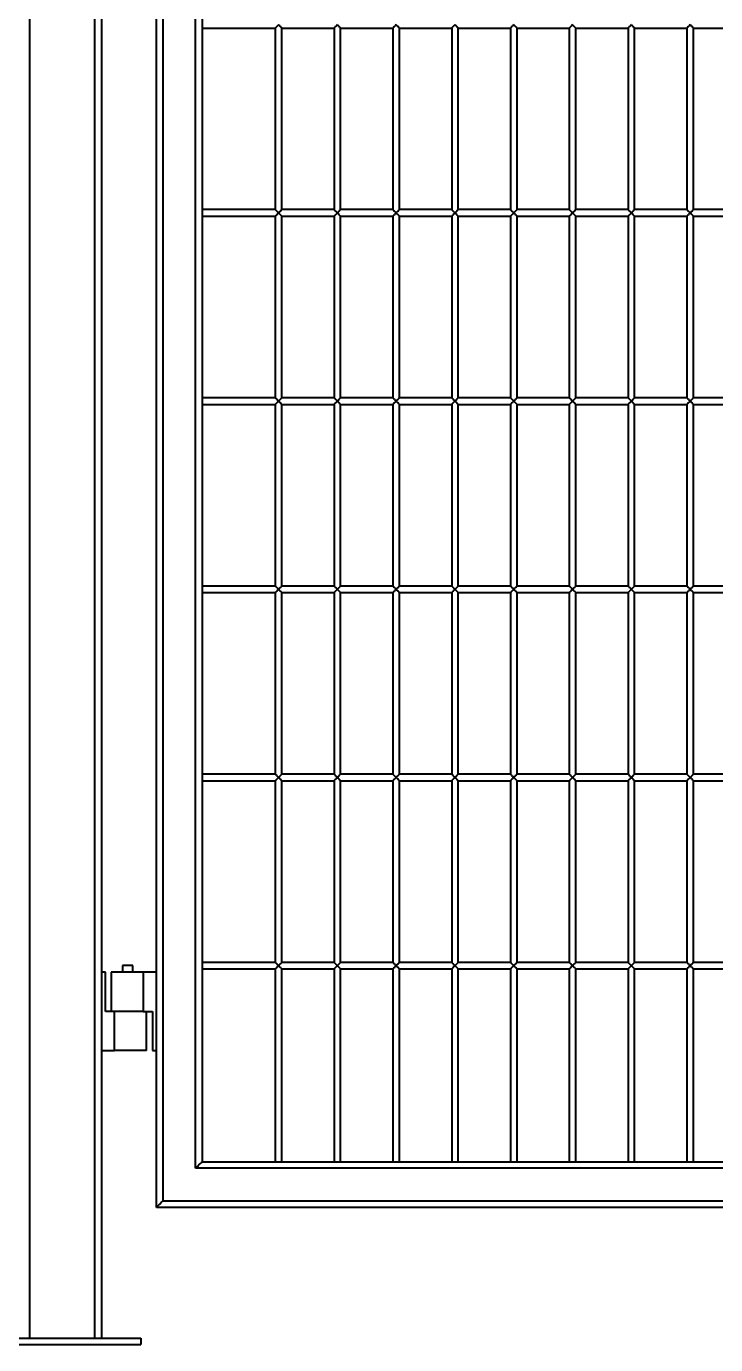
# Model space of a CAD drawing. Header units: millimetres. Extents: x 0 to 420, y 0 to 297.
# Drawn here: x 236.27 to 246.82, y 215.75 to 235.92 of the extents above; entities that cross this region are included whole.
import ezdxf

# ---------------------------------------------------------------- set-up
doc = ezdxf.new("R2010")
doc.units = ezdxf.units.MM

msp = doc.modelspace()

# ---------------------------------------------------------------- linework, layer by layer
at = {"color": 7, "linetype": 'Continuous', "lineweight": 40}
for p, q in [((236.3225, 255.8453), (236.3225, 215.8453)), ((237.3225, 215.8453), (237.3225, 255.8453)), ((237.4225, 255.8453), (237.4225, 215.8453)), ((238.2625, 217.8453), (238.2625, 253.8453)), ((238.3625, 253.7453), (238.3625, 217.9453)), ((238.8625, 218.4453), (238.8625, 253.2453)), ((238.9625, 253.1453), (238.9625, 218.5453)), ((238.9625, 235.8953), (240.0825, 235.8953)), ((240.1325, 235.9453), (240.0825, 235.8953)), ((240.0825, 235.8953), (240.0825, 233.1153)), ((240.1825, 233.1153), (240.1825, 235.8953)), ((240.1825, 235.8953), (240.9825, 235.8953)), ((240.9825, 235.8953), (240.9825, 233.1153)), ((241.0825, 233.1153), (241.0825, 235.8953)), ((241.0825, 235.8953), (241.8825, 235.8953)), ((241.8825, 235.8953), (241.8825, 233.1153)), ((241.9825, 233.1153), (241.9825, 235.8953)), ((241.9825, 235.8953), (242.7825, 235.8953)), ((242.7825, 235.8953), (242.7825, 233.1153)), ((242.8825, 233.1153), (242.8825, 235.8953)), ((242.8825, 235.8953), (243.6825, 235.8953)), ((243.6825, 235.8953), (243.6825, 233.1153)), ((243.7825, 233.1153), (243.7825, 235.8953)), ((243.7825, 235.8953), (244.5825, 235.8953)), ((244.5825, 235.8953), (244.5825, 233.1153)), ((244.6825, 235.8953), (244.6325, 235.9453)), ((244.6825, 233.1153), (244.6825, 235.8953)), ((244.6825, 235.8953), (245.4825, 235.8953)), ((245.4825, 235.8953), (245.4825, 233.1153)), ((245.5825, 233.1153), (245.5825, 235.8953)), ((245.5825, 235.8953), (246.3825, 235.8953)), ((246.3825, 235.8953), (246.3825, 233.1153)), ((246.4825, 233.1153), (246.4825, 235.8953)), ((246.4825, 235.8953), (247.2825, 235.8953)), ((240.0825, 233.1153), (238.9625, 233.1153)), ((240.9825, 233.1153), (240.1825, 233.1153)), ((241.8825, 233.1153), (241.0825, 233.1153)), ((242.7825, 233.1153), (241.9825, 233.1153)), ((243.6825, 233.1153), (242.8825, 233.1153)), ((244.5825, 233.1153), (243.7825, 233.1153)), ((245.4825, 233.1153), (244.6825, 233.1153)), ((246.3825, 233.1153), (245.5825, 233.1153)), ((247.2825, 233.1153), (246.4825, 233.1153)), ((238.9625, 233.0153), (240.0825, 233.0153)), ((240.0825, 233.0153), (240.0825, 230.2353)), ((240.1825, 230.2353), (240.1825, 233.0153)), ((240.1825, 233.0153), (240.9825, 233.0153)), ((240.9825, 233.0153), (240.9825, 230.2353)), ((241.0825, 230.2353), (241.0825, 233.0153)), ((241.0825, 233.0153), (241.8825, 233.0153)), ((241.8825, 233.0153), (241.8825, 230.2353)), ((241.9825, 230.2353), (241.9825, 233.0153)), ((241.9825, 233.0153), (242.7825, 233.0153)), ((242.7825, 233.0153), (242.7825, 230.2353)), ((242.8825, 230.2353), (242.8825, 233.0153)), ((242.8825, 233.0153), (243.6825, 233.0153)), ((243.6825, 233.0153), (243.6825, 230.2353)), ((243.7825, 230.2353), (243.7825, 233.0153)), ((243.7825, 233.0153), (244.5825, 233.0153)), ((244.5825, 233.0153), (244.5825, 230.2353)), ((244.6825, 230.2353), (244.6825, 233.0153)), ((244.6825, 233.0153), (245.4825, 233.0153)), ((245.4825, 233.0153), (245.4825, 230.2353)), ((245.5825, 230.2353), (245.5825, 233.0153)), ((245.5825, 233.0153), (246.3825, 233.0153)), ((246.3825, 233.0153), (246.3825, 230.2353)), ((246.4825, 230.2353), (246.4825, 233.0153)), ((246.4825, 233.0153), (247.2825, 233.0153)), ((240.0825, 230.2353), (238.9625, 230.2353)), ((240.9825, 230.2353), (240.1825, 230.2353)), ((241.8825, 230.2353), (241.0825, 230.2353)), ((242.7825, 230.2353), (241.9825, 230.2353)), ((243.6825, 230.2353), (242.8825, 230.2353)), ((244.5825, 230.2353), (243.7825, 230.2353)), ((245.4825, 230.2353), (244.6825, 230.2353)), ((246.3825, 230.2353), (245.5825, 230.2353)), ((247.2825, 230.2353), (246.4825, 230.2353)), ((238.9625, 230.1353), (240.0825, 230.1353)), ((240.0825, 230.1353), (240.0825, 227.3553)), ((240.1825, 227.3553), (240.1825, 230.1353)), ((240.1825, 230.1353), (240.9825, 230.1353)), ((240.9825, 230.1353), (240.9825, 227.3553)), ((241.0825, 227.3553), (241.0825, 230.1353)), ((241.0825, 230.1353), (241.8825, 230.1353)), ((241.8825, 230.1353), (241.8825, 227.3553)), ((241.9825, 227.3553), (241.9825, 230.1353)), ((241.9825, 230.1353), (242.7825, 230.1353)), ((242.7825, 230.1353), (242.7825, 227.3553)), ((242.8825, 227.3553), (242.8825, 230.1353)), ((242.8825, 230.1353), (243.6825, 230.1353)), ((243.6825, 230.1353), (243.6825, 227.3553)), ((243.7825, 227.3553), (243.7825, 230.1353)), ((243.7825, 230.1353), (244.5825, 230.1353)), ((244.5825, 230.1353), (244.5825, 227.3553)), ((244.6825, 227.3553), (244.6825, 230.1353)), ((244.6825, 230.1353), (245.4825, 230.1353)), ((245.4825, 230.1353), (245.4825, 227.3553)), ((245.5825, 227.3553), (245.5825, 230.1353)), ((245.5825, 230.1353), (246.3825, 230.1353)), ((246.3825, 230.1353), (246.3825, 227.3553)), ((246.4825, 227.3553), (246.4825, 230.1353)), ((246.4825, 230.1353), (247.2825, 230.1353)), ((240.0825, 227.3553), (238.9625, 227.3553)), ((238.9625, 227.2553), (240.0825, 227.2553)), ((240.0825, 227.2553), (240.0825, 224.4753)), ((240.9825, 227.3553), (240.1825, 227.3553)), ((240.1825, 224.4753), (240.1825, 227.2553)), ((240.1825, 227.2553), (240.9825, 227.2553)), ((240.9825, 227.2553), (240.9825, 224.4753)), ((241.8825, 227.3553), (241.0825, 227.3553)), ((241.0825, 224.4753), (241.0825, 227.2553)), ((241.0825, 227.2553), (241.8825, 227.2553)), ((241.8825, 227.2553), (241.8825, 224.4753)), ((242.7825, 227.3553), (241.9825, 227.3553)), ((241.9825, 224.4753), (241.9825, 227.2553)), ((241.9825, 227.2553), (242.7825, 227.2553)), ((242.7825, 227.2553), (242.7825, 224.4753)), ((243.6825, 227.3553), (242.8825, 227.3553)), ((242.8825, 224.4753), (242.8825, 227.2553)), ((242.8825, 227.2553), (243.6825, 227.2553)), ((243.6825, 227.2553), (243.6825, 224.4753)), ((244.5825, 227.3553), (243.7825, 227.3553)), ((243.7825, 224.4753), (243.7825, 227.2553)), ((243.7825, 227.2553), (244.5825, 227.2553)), ((244.5825, 227.2553), (244.5825, 224.4753)), ((245.4825, 227.3553), (244.6825, 227.3553)), ((244.6825, 224.4753), (244.6825, 227.2553)), ((244.6825, 227.2553), (245.4825, 227.2553)), ((245.4825, 227.2553), (245.4825, 224.4753)), ((246.3825, 227.3553), (245.5825, 227.3553)), ((245.5825, 224.4753), (245.5825, 227.2553)), ((245.5825, 227.2553), (246.3825, 227.2553)), ((246.3825, 227.2553), (246.3825, 224.4753)), ((247.2825, 227.3553), (246.4825, 227.3553)), ((246.4825, 224.4753), (246.4825, 227.2553)), ((246.4825, 227.2553), (247.2825, 227.2553)), ((240.0825, 224.4753), (238.9625, 224.4753)), ((238.9625, 224.3753), (240.0825, 224.3753)), ((240.0825, 224.3753), (240.0825, 221.5953)), ((240.9825, 224.4753), (240.1825, 224.4753)), ((240.1825, 221.5953), (240.1825, 224.3753)), ((240.1825, 224.3753), (240.9825, 224.3753)), ((240.9825, 224.3753), (240.9825, 221.5953)), ((241.8825, 224.4753), (241.0825, 224.4753)), ((241.0825, 221.5953), (241.0825, 224.3753)), ((241.0825, 224.3753), (241.8825, 224.3753)), ((241.8825, 224.3753), (241.8825, 221.5953)), ((242.7825, 224.4753), (241.9825, 224.4753)), ((241.9825, 221.5953), (241.9825, 224.3753)), ((241.9825, 224.3753), (242.7825, 224.3753)), ((242.7825, 224.3753), (242.7825, 221.5953)), ((243.6825, 224.4753), (242.8825, 224.4753)), ((242.8825, 221.5953), (242.8825, 224.3753)), ((242.8825, 224.3753), (243.6825, 224.3753)), ((243.6825, 224.3753), (243.6825, 221.5953)), ((244.5825, 224.4753), (243.7825, 224.4753)), ((243.7825, 221.5953), (243.7825, 224.3753)), ((243.7825, 224.3753), (244.5825, 224.3753)), ((244.5825, 224.3753), (244.5825, 221.5953)), ((245.4825, 224.4753), (244.6825, 224.4753)), ((244.6825, 221.5953), (244.6825, 224.3753)), ((244.6825, 224.3753), (245.4825, 224.3753)), ((245.4825, 224.3753), (245.4825, 221.5953)), ((246.3825, 224.4753), (245.5825, 224.4753)), ((245.5825, 221.5953), (245.5825, 224.3753)), ((245.5825, 224.3753), (246.3825, 224.3753)), ((246.3825, 224.3753), (246.3825, 221.5953)), ((247.2825, 224.4753), (246.4825, 224.4753)), ((246.4825, 221.5953), (246.4825, 224.3753)), ((246.4825, 224.3753), (247.2825, 224.3753)), ((237.7425, 221.5453), (237.7425, 221.4453)), ((237.9025, 221.5453), (237.7425, 221.5453)), ((237.9025, 221.4453), (237.9025, 221.5453)), ((240.0825, 221.5953), (238.9625, 221.5953)), ((240.9825, 221.5953), (240.1825, 221.5953)), ((241.8825, 221.5953), (241.0825, 221.5953)), ((242.7825, 221.5953), (241.9825, 221.5953)), ((243.6825, 221.5953), (242.8825, 221.5953)), ((244.5825, 221.5953), (243.7825, 221.5953)), ((245.4825, 221.5953), (244.6825, 221.5953)), ((246.3825, 221.5953), (245.5825, 221.5953)), ((247.2825, 221.5953), (246.4825, 221.5953)), ((237.4825, 221.4453), (237.4225, 221.4453)), ((237.4825, 220.8453), (237.4825, 221.4453)), ((237.5725, 221.4453), (237.5725, 220.8453)), ((238.0625, 221.4453), (237.5725, 221.4453)), ((238.0625, 221.4453), (238.0625, 220.8453)), ((238.2625, 221.4453), (238.0625, 221.4453)), ((238.9625, 221.4953), (240.0825, 221.4953)), ((240.0825, 221.4953), (240.0825, 218.5453)), ((240.1825, 218.5453), (240.1825, 221.4953)), ((240.1825, 221.4953), (240.9825, 221.4953)), ((240.9825, 221.4953), (240.9825, 218.5453)), ((241.0825, 218.5453), (241.0825, 221.4953)), ((241.0825, 221.4953), (241.8825, 221.4953)), ((241.8825, 221.4953), (241.8825, 218.5453)), ((241.9825, 218.5453), (241.9825, 221.4953)), ((241.9825, 221.4953), (242.7825, 221.4953)), ((242.7825, 221.4953), (242.7825, 218.5453)), ((242.8825, 218.5453), (242.8825, 221.4953)), ((242.8825, 221.4953), (243.6825, 221.4953)), ((243.6825, 221.4953), (243.6825, 218.5453)), ((243.7825, 218.5453), (243.7825, 221.4953)), ((243.7825, 221.4953), (244.5825, 221.4953)), ((244.5825, 221.4953), (244.5825, 218.5453)), ((244.6825, 218.5453), (244.6825, 221.4953)), ((244.6825, 221.4953), (245.4825, 221.4953)), ((245.4825, 221.4953), (245.4825, 218.5453)), ((245.5825, 218.5453), (245.5825, 221.4953)), ((245.5825, 221.4953), (246.3825, 221.4953)), ((246.3825, 221.4953), (246.3825, 218.5453)), ((246.4825, 218.5453), (246.4825, 221.4953)), ((246.4825, 221.4953), (247.2825, 221.4953)), ((237.6225, 220.8453), (237.4825, 220.8453)), ((237.6225, 220.2453), (237.6225, 220.8453)), ((237.8425, 220.8453), (237.6225, 220.8453)), ((238.0625, 220.8453), (237.8425, 220.8453)), ((238.0625, 220.8453), (238.2025, 220.8453)), ((238.1125, 220.2453), (238.1125, 220.8453)), ((238.2025, 220.8453), (238.2025, 220.2453)), ((237.4225, 220.2453), (237.6225, 220.2453)), ((238.1125, 220.2453), (237.6225, 220.2453)), ((238.2025, 220.2453), (238.2625, 220.2453)), ((238.9625, 218.5453), (254.6825, 218.5453)), ((254.7825, 218.4453), (238.8625, 218.4453)), ((238.3625, 217.9453), (255.2825, 217.9453)), ((255.3825, 217.8453), (238.2625, 217.8453)), ((235.6225, 215.8453), (238.0225, 215.8453)), ((235.6225, 215.7453), (238.0225, 215.7453)), ((238.0225, 215.8453), (238.0225, 215.7453))]:
    msp.add_line(p, q, dxfattribs=at)
at = {"color": 7, "linetype": 'Continuous', "lineweight": 40, "flags": 128}
for points in [[(240.1825, 235.8953), (240.1823, 235.8955), (240.1806, 235.8972), (240.1772, 235.9006), (240.1724, 235.9054), (240.1662, 235.9117), (240.1588, 235.919), (240.1505, 235.9273), (240.1417, 235.9361), (240.1325, 235.9453)], [(241.0325, 235.9453), (241.0238, 235.9367), (241.0154, 235.9282), (241.0075, 235.9203), (241.0003, 235.9132), (240.9942, 235.907), (240.9892, 235.902), (240.9855, 235.8984), (240.9832, 235.8961), (240.9825, 235.8953)], [(241.0825, 235.8953), (241.0823, 235.8955), (241.0806, 235.8972), (241.0772, 235.9006), (241.0724, 235.9054), (241.0662, 235.9117), (241.0588, 235.919), (241.0505, 235.9273), (241.0417, 235.9361), (241.0325, 235.9453)], [(241.9325, 235.9453), (241.9238, 235.9367), (241.9154, 235.9282), (241.9075, 235.9203), (241.9003, 235.9132), (241.8942, 235.907), (241.8892, 235.902), (241.8855, 235.8984), (241.8832, 235.8961), (241.8825, 235.8953)], [(241.9825, 235.8953), (241.9823, 235.8955), (241.9806, 235.8972), (241.9772, 235.9006), (241.9724, 235.9054), (241.9662, 235.9117), (241.9588, 235.919), (241.9505, 235.9273), (241.9417, 235.9361), (241.9325, 235.9453)], [(242.8325, 235.9453), (242.8238, 235.9367), (242.8154, 235.9282), (242.8075, 235.9203), (242.8003, 235.9132), (242.7942, 235.907), (242.7892, 235.902), (242.7855, 235.8984), (242.7832, 235.8961), (242.7825, 235.8953)], [(242.8825, 235.8953), (242.8823, 235.8955), (242.8806, 235.8972), (242.8772, 235.9006), (242.8724, 235.9054), (242.8662, 235.9117), (242.8588, 235.919), (242.8505, 235.9273), (242.8417, 235.9361), (242.8325, 235.9453)], [(243.7325, 235.9453), (243.7238, 235.9367), (243.7154, 235.9282), (243.7075, 235.9203), (243.7003, 235.9132), (243.6942, 235.907), (243.6892, 235.902), (243.6855, 235.8984), (243.6832, 235.8961), (243.6825, 235.8953)], [(243.7825, 235.8953), (243.7823, 235.8955), (243.7806, 235.8972), (243.7772, 235.9006), (243.7724, 235.9054), (243.7662, 235.9117), (243.7588, 235.919), (243.7505, 235.9273), (243.7417, 235.9361), (243.7325, 235.9453)], [(244.6325, 235.9453), (244.6238, 235.9367), (244.6154, 235.9282), (244.6075, 235.9203), (244.6003, 235.9132), (244.5942, 235.907), (244.5892, 235.902), (244.5855, 235.8984), (244.5832, 235.8961), (244.5825, 235.8953)], [(245.5325, 235.9453), (245.5238, 235.9367), (245.5154, 235.9282), (245.5075, 235.9203), (245.5003, 235.9132), (245.4942, 235.907), (245.4892, 235.902), (245.4855, 235.8984), (245.4832, 235.8961), (245.4825, 235.8953)], [(245.5825, 235.8953), (245.5823, 235.8955), (245.5806, 235.8972), (245.5772, 235.9006), (245.5724, 235.9054), (245.5662, 235.9117), (245.5588, 235.919), (245.5505, 235.9273), (245.5417, 235.9361), (245.5325, 235.9453)], [(246.4325, 235.9453), (246.4238, 235.9367), (246.4154, 235.9282), (246.4075, 235.9203), (246.4003, 235.9132), (246.3942, 235.907), (246.3892, 235.902), (246.3855, 235.8984), (246.3832, 235.8961), (246.3825, 235.8953)], [(246.4825, 235.8953), (246.4823, 235.8955), (246.4806, 235.8972), (246.4772, 235.9006), (246.4724, 235.9054), (246.4662, 235.9117), (246.4588, 235.919), (246.4505, 235.9273), (246.4417, 235.9361), (246.4325, 235.9453)], [(240.0825, 233.1153), (240.0832, 233.1146), (240.0855, 233.1123), (240.0892, 233.1086), (240.0942, 233.1036), (240.1003, 233.0975), (240.1075, 233.0903), (240.1154, 233.0824), (240.1238, 233.074), (240.1325, 233.0653)], [(240.1325, 233.0653), (240.1238, 233.0567), (240.1154, 233.0482), (240.1075, 233.0403), (240.1003, 233.0332), (240.0942, 233.027), (240.0892, 233.022), (240.0855, 233.0184), (240.0832, 233.0161), (240.0825, 233.0153)], [(240.1325, 233.0653), (240.1417, 233.0745), (240.1505, 233.0834), (240.1588, 233.0917), (240.1662, 233.099), (240.1724, 233.1052), (240.1772, 233.1101), (240.1806, 233.1134), (240.1823, 233.1151), (240.1825, 233.1153)], [(240.1825, 233.0153), (240.1823, 233.0155), (240.1806, 233.0172), (240.1772, 233.0206), (240.1724, 233.0254), (240.1662, 233.0317), (240.1588, 233.039), (240.1505, 233.0473), (240.1417, 233.0561), (240.1325, 233.0653)], [(240.9825, 233.1153), (240.9832, 233.1146), (240.9855, 233.1123), (240.9892, 233.1086), (240.9942, 233.1036), (241.0003, 233.0975), (241.0075, 233.0903), (241.0154, 233.0824), (241.0238, 233.074), (241.0325, 233.0653)], [(241.0325, 233.0653), (241.0238, 233.0567), (241.0154, 233.0482), (241.0075, 233.0403), (241.0003, 233.0332), (240.9942, 233.027), (240.9892, 233.022), (240.9855, 233.0184), (240.9832, 233.0161), (240.9825, 233.0153)], [(241.0325, 233.0653), (241.0417, 233.0745), (241.0505, 233.0834), (241.0588, 233.0917), (241.0662, 233.099), (241.0724, 233.1052), (241.0772, 233.1101), (241.0806, 233.1134), (241.0823, 233.1151), (241.0825, 233.1153)], [(241.0825, 233.0153), (241.0823, 233.0155), (241.0806, 233.0172), (241.0772, 233.0206), (241.0724, 233.0254), (241.0662, 233.0317), (241.0588, 233.039), (241.0505, 233.0473), (241.0417, 233.0561), (241.0325, 233.0653)], [(241.8825, 233.1153), (241.8832, 233.1146), (241.8855, 233.1123), (241.8892, 233.1086), (241.8942, 233.1036), (241.9003, 233.0975), (241.9075, 233.0903), (241.9154, 233.0824), (241.9238, 233.074), (241.9325, 233.0653)], [(241.9325, 233.0653), (241.9238, 233.0567), (241.9154, 233.0482), (241.9075, 233.0403), (241.9003, 233.0332), (241.8942, 233.027), (241.8892, 233.022), (241.8855, 233.0184), (241.8832, 233.0161), (241.8825, 233.0153)], [(241.9325, 233.0653), (241.9417, 233.0745), (241.9505, 233.0834), (241.9588, 233.0917), (241.9662, 233.099), (241.9724, 233.1052), (241.9772, 233.1101), (241.9806, 233.1134), (241.9823, 233.1151), (241.9825, 233.1153)], [(241.9825, 233.0153), (241.9823, 233.0155), (241.9806, 233.0172), (241.9772, 233.0206), (241.9724, 233.0254), (241.9662, 233.0317), (241.9588, 233.039), (241.9505, 233.0473), (241.9417, 233.0561), (241.9325, 233.0653)], [(242.7825, 233.1153), (242.7832, 233.1146), (242.7855, 233.1123), (242.7892, 233.1086), (242.7942, 233.1036), (242.8003, 233.0975), (242.8075, 233.0903), (242.8154, 233.0824), (242.8238, 233.074), (242.8325, 233.0653)], [(242.8325, 233.0653), (242.8238, 233.0567), (242.8154, 233.0482), (242.8075, 233.0403), (242.8003, 233.0332), (242.7942, 233.027), (242.7892, 233.022), (242.7855, 233.0184), (242.7832, 233.0161), (242.7825, 233.0153)], [(242.8325, 233.0653), (242.8417, 233.0745), (242.8505, 233.0834), (242.8588, 233.0917), (242.8662, 233.099), (242.8724, 233.1052), (242.8772, 233.1101), (242.8806, 233.1134), (242.8823, 233.1151), (242.8825, 233.1153)], [(242.8825, 233.0153), (242.8823, 233.0155), (242.8806, 233.0172), (242.8772, 233.0206), (242.8724, 233.0254), (242.8662, 233.0317), (242.8588, 233.039), (242.8505, 233.0473), (242.8417, 233.0561), (242.8325, 233.0653)], [(243.6825, 233.1153), (243.6832, 233.1146), (243.6855, 233.1123), (243.6892, 233.1086), (243.6942, 233.1036), (243.7003, 233.0975), (243.7075, 233.0903), (243.7154, 233.0824), (243.7238, 233.074), (243.7325, 233.0653)], [(243.7325, 233.0653), (243.7238, 233.0567), (243.7154, 233.0482), (243.7075, 233.0403), (243.7003, 233.0332), (243.6942, 233.027), (243.6892, 233.022), (243.6855, 233.0184), (243.6832, 233.0161), (243.6825, 233.0153)], [(243.7325, 233.0653), (243.7417, 233.0745), (243.7505, 233.0834), (243.7588, 233.0917), (243.7662, 233.099), (243.7724, 233.1052), (243.7772, 233.1101), (243.7806, 233.1134), (243.7823, 233.1151), (243.7825, 233.1153)], [(243.7825, 233.0153), (243.7823, 233.0155), (243.7806, 233.0172), (243.7772, 233.0206), (243.7724, 233.0254), (243.7662, 233.0317), (243.7588, 233.039), (243.7505, 233.0473), (243.7417, 233.0561), (243.7325, 233.0653)], [(244.5825, 233.1153), (244.5832, 233.1146), (244.5855, 233.1123), (244.5892, 233.1086), (244.5942, 233.1036), (244.6003, 233.0975), (244.6075, 233.0903), (244.6154, 233.0824), (244.6238, 233.074), (244.6325, 233.0653)], [(244.6325, 233.0653), (244.6238, 233.0567), (244.6154, 233.0482), (244.6075, 233.0403), (244.6003, 233.0332), (244.5942, 233.027), (244.5892, 233.022), (244.5855, 233.0184), (244.5832, 233.0161), (244.5825, 233.0153)], [(244.6325, 233.0653), (244.6417, 233.0745), (244.6505, 233.0834), (244.6588, 233.0917), (244.6662, 233.099), (244.6724, 233.1052), (244.6772, 233.1101), (244.6806, 233.1134), (244.6823, 233.1151), (244.6825, 233.1153)], [(244.6825, 233.0153), (244.6823, 233.0155), (244.6806, 233.0172), (244.6772, 233.0206), (244.6724, 233.0254), (244.6662, 233.0317), (244.6588, 233.039), (244.6505, 233.0473), (244.6417, 233.0561), (244.6325, 233.0653)], [(245.4825, 233.1153), (245.4832, 233.1146), (245.4855, 233.1123), (245.4892, 233.1086), (245.4942, 233.1036), (245.5003, 233.0975), (245.5075, 233.0903), (245.5154, 233.0824), (245.5238, 233.074), (245.5325, 233.0653)], [(245.5325, 233.0653), (245.5238, 233.0567), (245.5154, 233.0482), (245.5075, 233.0403), (245.5003, 233.0332), (245.4942, 233.027), (245.4892, 233.022), (245.4855, 233.0184), (245.4832, 233.0161), (245.4825, 233.0153)], [(245.5325, 233.0653), (245.5417, 233.0745), (245.5505, 233.0834), (245.5588, 233.0917), (245.5662, 233.099), (245.5724, 233.1052), (245.5772, 233.1101), (245.5806, 233.1134), (245.5823, 233.1151), (245.5825, 233.1153)], [(245.5825, 233.0153), (245.5823, 233.0155), (245.5806, 233.0172), (245.5772, 233.0206), (245.5724, 233.0254), (245.5662, 233.0317), (245.5588, 233.039), (245.5505, 233.0473), (245.5417, 233.0561), (245.5325, 233.0653)], [(246.3825, 233.1153), (246.3832, 233.1146), (246.3855, 233.1123), (246.3892, 233.1086), (246.3942, 233.1036), (246.4003, 233.0975), (246.4075, 233.0903), (246.4154, 233.0824), (246.4238, 233.074), (246.4325, 233.0653)], [(246.4325, 233.0653), (246.4238, 233.0567), (246.4154, 233.0482), (246.4075, 233.0403), (246.4003, 233.0332), (246.3942, 233.027), (246.3892, 233.022), (246.3855, 233.0184), (246.3832, 233.0161), (246.3825, 233.0153)], [(246.4325, 233.0653), (246.4417, 233.0745), (246.4505, 233.0834), (246.4588, 233.0917), (246.4662, 233.099), (246.4724, 233.1052), (246.4772, 233.1101), (246.4806, 233.1134), (246.4823, 233.1151), (246.4825, 233.1153)], [(246.4825, 233.0153), (246.4823, 233.0155), (246.4806, 233.0172), (246.4772, 233.0206), (246.4724, 233.0254), (246.4662, 233.0317), (246.4588, 233.039), (246.4505, 233.0473), (246.4417, 233.0561), (246.4325, 233.0653)], [(240.0825, 230.2353), (240.0832, 230.2346), (240.0855, 230.2323), (240.0892, 230.2286), (240.0942, 230.2236), (240.1003, 230.2175), (240.1075, 230.2103), (240.1154, 230.2024), (240.1238, 230.194), (240.1325, 230.1853)], [(240.1325, 230.1853), (240.1417, 230.1945), (240.1505, 230.2034), (240.1588, 230.2117), (240.1662, 230.219), (240.1724, 230.2252), (240.1772, 230.2301), (240.1806, 230.2334), (240.1823, 230.2351), (240.1825, 230.2353)], [(240.9825, 230.2353), (240.9832, 230.2346), (240.9855, 230.2323), (240.9892, 230.2286), (240.9942, 230.2236), (241.0003, 230.2175), (241.0075, 230.2103), (241.0154, 230.2024), (241.0238, 230.194), (241.0325, 230.1853)], [(241.0325, 230.1853), (241.0417, 230.1945), (241.0505, 230.2034), (241.0588, 230.2117), (241.0662, 230.219), (241.0724, 230.2252), (241.0772, 230.2301), (241.0806, 230.2334), (241.0823, 230.2351), (241.0825, 230.2353)], [(241.8825, 230.2353), (241.8832, 230.2346), (241.8855, 230.2323), (241.8892, 230.2286), (241.8942, 230.2236), (241.9003, 230.2175), (241.9075, 230.2103), (241.9154, 230.2024), (241.9238, 230.194), (241.9325, 230.1853)], [(241.9325, 230.1853), (241.9417, 230.1945), (241.9505, 230.2034), (241.9588, 230.2117), (241.9662, 230.219), (241.9724, 230.2252), (241.9772, 230.2301), (241.9806, 230.2334), (241.9823, 230.2351), (241.9825, 230.2353)], [(242.7825, 230.2353), (242.7832, 230.2346), (242.7855, 230.2323), (242.7892, 230.2286), (242.7942, 230.2236), (242.8003, 230.2175), (242.8075, 230.2103), (242.8154, 230.2024), (242.8238, 230.194), (242.8325, 230.1853)], [(242.8325, 230.1853), (242.8417, 230.1945), (242.8505, 230.2034), (242.8588, 230.2117), (242.8662, 230.219), (242.8724, 230.2252), (242.8772, 230.2301), (242.8806, 230.2334), (242.8823, 230.2351), (242.8825, 230.2353)], [(243.6825, 230.2353), (243.6832, 230.2346), (243.6855, 230.2323), (243.6892, 230.2286), (243.6942, 230.2236), (243.7003, 230.2175), (243.7075, 230.2103), (243.7154, 230.2024), (243.7238, 230.194), (243.7325, 230.1853)], [(243.7325, 230.1853), (243.7417, 230.1945), (243.7505, 230.2034), (243.7588, 230.2117), (243.7662, 230.219), (243.7724, 230.2252), (243.7772, 230.2301), (243.7806, 230.2334), (243.7823, 230.2351), (243.7825, 230.2353)], [(244.5825, 230.2353), (244.5832, 230.2346), (244.5855, 230.2323), (244.5892, 230.2286), (244.5942, 230.2236), (244.6003, 230.2175), (244.6075, 230.2103), (244.6154, 230.2024), (244.6238, 230.194), (244.6325, 230.1853)], [(244.6325, 230.1853), (244.6417, 230.1945), (244.6505, 230.2034), (244.6588, 230.2117), (244.6662, 230.219), (244.6724, 230.2252), (244.6772, 230.2301), (244.6806, 230.2334), (244.6823, 230.2351), (244.6825, 230.2353)], [(245.4825, 230.2353), (245.4832, 230.2346), (245.4855, 230.2323), (245.4892, 230.2286), (245.4942, 230.2236), (245.5003, 230.2175), (245.5075, 230.2103), (245.5154, 230.2024), (245.5238, 230.194), (245.5325, 230.1853)], [(245.5325, 230.1853), (245.5417, 230.1945), (245.5505, 230.2034), (245.5588, 230.2117), (245.5662, 230.219), (245.5724, 230.2252), (245.5772, 230.2301), (245.5806, 230.2334), (245.5823, 230.2351), (245.5825, 230.2353)], [(246.3825, 230.2353), (246.3832, 230.2346), (246.3855, 230.2323), (246.3892, 230.2286), (246.3942, 230.2236), (246.4003, 230.2175), (246.4075, 230.2103), (246.4154, 230.2024), (246.4238, 230.194), (246.4325, 230.1853)], [(246.4325, 230.1853), (246.4417, 230.1945), (246.4505, 230.2034), (246.4588, 230.2117), (246.4662, 230.219), (246.4724, 230.2252), (246.4772, 230.2301), (246.4806, 230.2334), (246.4823, 230.2351), (246.4825, 230.2353)], [(240.1325, 230.1853), (240.1238, 230.1767), (240.1154, 230.1682), (240.1075, 230.1603), (240.1003, 230.1532), (240.0942, 230.147), (240.0892, 230.142), (240.0855, 230.1384), (240.0832, 230.1361), (240.0825, 230.1353)], [(240.1825, 230.1353), (240.1823, 230.1355), (240.1806, 230.1372), (240.1772, 230.1406), (240.1724, 230.1454), (240.1662, 230.1517), (240.1588, 230.159), (240.1505, 230.1673), (240.1417, 230.1761), (240.1325, 230.1853)], [(241.0325, 230.1853), (241.0238, 230.1767), (241.0154, 230.1682), (241.0075, 230.1603), (241.0003, 230.1532), (240.9942, 230.147), (240.9892, 230.142), (240.9855, 230.1384), (240.9832, 230.1361), (240.9825, 230.1353)], [(241.0825, 230.1353), (241.0823, 230.1355), (241.0806, 230.1372), (241.0772, 230.1406), (241.0724, 230.1454), (241.0662, 230.1517), (241.0588, 230.159), (241.0505, 230.1673), (241.0417, 230.1761), (241.0325, 230.1853)], [(241.9325, 230.1853), (241.9238, 230.1767), (241.9154, 230.1682), (241.9075, 230.1603), (241.9003, 230.1532), (241.8942, 230.147), (241.8892, 230.142), (241.8855, 230.1384), (241.8832, 230.1361), (241.8825, 230.1353)], [(241.9825, 230.1353), (241.9823, 230.1355), (241.9806, 230.1372), (241.9772, 230.1406), (241.9724, 230.1454), (241.9662, 230.1517), (241.9588, 230.159), (241.9505, 230.1673), (241.9417, 230.1761), (241.9325, 230.1853)], [(242.8325, 230.1853), (242.8238, 230.1767), (242.8154, 230.1682), (242.8075, 230.1603), (242.8003, 230.1532), (242.7942, 230.147), (242.7892, 230.142), (242.7855, 230.1384), (242.7832, 230.1361), (242.7825, 230.1353)], [(242.8825, 230.1353), (242.8823, 230.1355), (242.8806, 230.1372), (242.8772, 230.1406), (242.8724, 230.1454), (242.8662, 230.1517), (242.8588, 230.159), (242.8505, 230.1673), (242.8417, 230.1761), (242.8325, 230.1853)], [(243.7325, 230.1853), (243.7238, 230.1767), (243.7154, 230.1682), (243.7075, 230.1603), (243.7003, 230.1532), (243.6942, 230.147), (243.6892, 230.142), (243.6855, 230.1384), (243.6832, 230.1361), (243.6825, 230.1353)], [(243.7825, 230.1353), (243.7823, 230.1355), (243.7806, 230.1372), (243.7772, 230.1406), (243.7724, 230.1454), (243.7662, 230.1517), (243.7588, 230.159), (243.7505, 230.1673), (243.7417, 230.1761), (243.7325, 230.1853)], [(244.6325, 230.1853), (244.6238, 230.1767), (244.6154, 230.1682), (244.6075, 230.1603), (244.6003, 230.1532), (244.5942, 230.147), (244.5892, 230.142), (244.5855, 230.1384), (244.5832, 230.1361), (244.5825, 230.1353)], [(244.6825, 230.1353), (244.6823, 230.1355), (244.6806, 230.1372), (244.6772, 230.1406), (244.6724, 230.1454), (244.6662, 230.1517), (244.6588, 230.159), (244.6505, 230.1673), (244.6417, 230.1761), (244.6325, 230.1853)], [(245.5325, 230.1853), (245.5238, 230.1767), (245.5154, 230.1682), (245.5075, 230.1603), (245.5003, 230.1532), (245.4942, 230.147), (245.4892, 230.142), (245.4855, 230.1384), (245.4832, 230.1361), (245.4825, 230.1353)], [(245.5825, 230.1353), (245.5823, 230.1355), (245.5806, 230.1372), (245.5772, 230.1406), (245.5724, 230.1454), (245.5662, 230.1517), (245.5588, 230.159), (245.5505, 230.1673), (245.5417, 230.1761), (245.5325, 230.1853)], [(246.4325, 230.1853), (246.4238, 230.1767), (246.4154, 230.1682), (246.4075, 230.1603), (246.4003, 230.1532), (246.3942, 230.147), (246.3892, 230.142), (246.3855, 230.1384), (246.3832, 230.1361), (246.3825, 230.1353)], [(246.4825, 230.1353), (246.4823, 230.1355), (246.4806, 230.1372), (246.4772, 230.1406), (246.4724, 230.1454), (246.4662, 230.1517), (246.4588, 230.159), (246.4505, 230.1673), (246.4417, 230.1761), (246.4325, 230.1853)], [(240.0825, 227.3553), (240.0832, 227.3546), (240.0855, 227.3523), (240.0892, 227.3486), (240.0942, 227.3436), (240.1003, 227.3375), (240.1075, 227.3303), (240.1154, 227.3224), (240.1238, 227.314), (240.1325, 227.3053)], [(240.1325, 227.3053), (240.1238, 227.2967), (240.1154, 227.2882), (240.1075, 227.2803), (240.1003, 227.2732), (240.0942, 227.267), (240.0892, 227.262), (240.0855, 227.2584), (240.0832, 227.2561), (240.0825, 227.2553)], [(240.1325, 227.3053), (240.1417, 227.3145), (240.1505, 227.3234), (240.1588, 227.3317), (240.1662, 227.339), (240.1724, 227.3452), (240.1772, 227.3501), (240.1806, 227.3534), (240.1823, 227.3551), (240.1825, 227.3553)], [(240.1825, 227.2553), (240.1823, 227.2555), (240.1806, 227.2572), (240.1772, 227.2606), (240.1724, 227.2654), (240.1662, 227.2717), (240.1588, 227.279), (240.1505, 227.2873), (240.1417, 227.2961), (240.1325, 227.3053)], [(240.9825, 227.3553), (240.9832, 227.3546), (240.9855, 227.3523), (240.9892, 227.3486), (240.9942, 227.3436), (241.0003, 227.3375), (241.0075, 227.3303), (241.0154, 227.3224), (241.0238, 227.314), (241.0325, 227.3053)], [(241.0325, 227.3053), (241.0238, 227.2967), (241.0154, 227.2882), (241.0075, 227.2803), (241.0003, 227.2732), (240.9942, 227.267), (240.9892, 227.262), (240.9855, 227.2584), (240.9832, 227.2561), (240.9825, 227.2553)], [(241.0325, 227.3053), (241.0417, 227.3145), (241.0505, 227.3234), (241.0588, 227.3317), (241.0662, 227.339), (241.0724, 227.3452), (241.0772, 227.3501), (241.0806, 227.3534), (241.0823, 227.3551), (241.0825, 227.3553)], [(241.0825, 227.2553), (241.0823, 227.2555), (241.0806, 227.2572), (241.0772, 227.2606), (241.0724, 227.2654), (241.0662, 227.2717), (241.0588, 227.279), (241.0505, 227.2873), (241.0417, 227.2961), (241.0325, 227.3053)], [(241.8825, 227.3553), (241.8832, 227.3546), (241.8855, 227.3523), (241.8892, 227.3486), (241.8942, 227.3436), (241.9003, 227.3375), (241.9075, 227.3303), (241.9154, 227.3224), (241.9238, 227.314), (241.9325, 227.3053)], [(241.9325, 227.3053), (241.9238, 227.2967), (241.9154, 227.2882), (241.9075, 227.2803), (241.9003, 227.2732), (241.8942, 227.267), (241.8892, 227.262), (241.8855, 227.2584), (241.8832, 227.2561), (241.8825, 227.2553)], [(241.9325, 227.3053), (241.9417, 227.3145), (241.9505, 227.3234), (241.9588, 227.3317), (241.9662, 227.339), (241.9724, 227.3452), (241.9772, 227.3501), (241.9806, 227.3534), (241.9823, 227.3551), (241.9825, 227.3553)], [(241.9825, 227.2553), (241.9823, 227.2555), (241.9806, 227.2572), (241.9772, 227.2606), (241.9724, 227.2654), (241.9662, 227.2717), (241.9588, 227.279), (241.9505, 227.2873), (241.9417, 227.2961), (241.9325, 227.3053)], [(242.7825, 227.3553), (242.7832, 227.3546), (242.7855, 227.3523), (242.7892, 227.3486), (242.7942, 227.3436), (242.8003, 227.3375), (242.8075, 227.3303), (242.8154, 227.3224), (242.8238, 227.314), (242.8325, 227.3053)], [(242.8325, 227.3053), (242.8238, 227.2967), (242.8154, 227.2882), (242.8075, 227.2803), (242.8003, 227.2732), (242.7942, 227.267), (242.7892, 227.262), (242.7855, 227.2584), (242.7832, 227.2561), (242.7825, 227.2553)], [(242.8325, 227.3053), (242.8417, 227.3145), (242.8505, 227.3234), (242.8588, 227.3317), (242.8662, 227.339), (242.8724, 227.3452), (242.8772, 227.3501), (242.8806, 227.3534), (242.8823, 227.3551), (242.8825, 227.3553)], [(242.8825, 227.2553), (242.8823, 227.2555), (242.8806, 227.2572), (242.8772, 227.2606), (242.8724, 227.2654), (242.8662, 227.2717), (242.8588, 227.279), (242.8505, 227.2873), (242.8417, 227.2961), (242.8325, 227.3053)], [(243.6825, 227.3553), (243.6832, 227.3546), (243.6855, 227.3523), (243.6892, 227.3486), (243.6942, 227.3436), (243.7003, 227.3375), (243.7075, 227.3303), (243.7154, 227.3224), (243.7238, 227.314), (243.7325, 227.3053)], [(243.7325, 227.3053), (243.7238, 227.2967), (243.7154, 227.2882), (243.7075, 227.2803), (243.7003, 227.2732), (243.6942, 227.267), (243.6892, 227.262), (243.6855, 227.2584), (243.6832, 227.2561), (243.6825, 227.2553)], [(243.7325, 227.3053), (243.7417, 227.3145), (243.7505, 227.3234), (243.7588, 227.3317), (243.7662, 227.339), (243.7724, 227.3452), (243.7772, 227.3501), (243.7806, 227.3534), (243.7823, 227.3551), (243.7825, 227.3553)], [(243.7825, 227.2553), (243.7823, 227.2555), (243.7806, 227.2572), (243.7772, 227.2606), (243.7724, 227.2654), (243.7662, 227.2717), (243.7588, 227.279), (243.7505, 227.2873), (243.7417, 227.2961), (243.7325, 227.3053)], [(244.5825, 227.3553), (244.5832, 227.3546), (244.5855, 227.3523), (244.5892, 227.3486), (244.5942, 227.3436), (244.6003, 227.3375), (244.6075, 227.3303), (244.6154, 227.3224), (244.6238, 227.314), (244.6325, 227.3053)], [(244.6325, 227.3053), (244.6238, 227.2967), (244.6154, 227.2882), (244.6075, 227.2803), (244.6003, 227.2732), (244.5942, 227.267), (244.5892, 227.262), (244.5855, 227.2584), (244.5832, 227.2561), (244.5825, 227.2553)], [(244.6325, 227.3053), (244.6417, 227.3145), (244.6505, 227.3234), (244.6588, 227.3317), (244.6662, 227.339), (244.6724, 227.3452), (244.6772, 227.3501), (244.6806, 227.3534), (244.6823, 227.3551), (244.6825, 227.3553)], [(244.6825, 227.2553), (244.6823, 227.2555), (244.6806, 227.2572), (244.6772, 227.2606), (244.6724, 227.2654), (244.6662, 227.2717), (244.6588, 227.279), (244.6505, 227.2873), (244.6417, 227.2961), (244.6325, 227.3053)], [(245.4825, 227.3553), (245.4832, 227.3546), (245.4855, 227.3523), (245.4892, 227.3486), (245.4942, 227.3436), (245.5003, 227.3375), (245.5075, 227.3303), (245.5154, 227.3224), (245.5238, 227.314), (245.5325, 227.3053)], [(245.5325, 227.3053), (245.5238, 227.2967), (245.5154, 227.2882), (245.5075, 227.2803), (245.5003, 227.2732), (245.4942, 227.267), (245.4892, 227.262), (245.4855, 227.2584), (245.4832, 227.2561), (245.4825, 227.2553)], [(245.5325, 227.3053), (245.5417, 227.3145), (245.5505, 227.3234), (245.5588, 227.3317), (245.5662, 227.339), (245.5724, 227.3452), (245.5772, 227.3501), (245.5806, 227.3534), (245.5823, 227.3551), (245.5825, 227.3553)], [(245.5825, 227.2553), (245.5823, 227.2555), (245.5806, 227.2572), (245.5772, 227.2606), (245.5724, 227.2654), (245.5662, 227.2717), (245.5588, 227.279), (245.5505, 227.2873), (245.5417, 227.2961), (245.5325, 227.3053)], [(246.3825, 227.3553), (246.3832, 227.3546), (246.3855, 227.3523), (246.3892, 227.3486), (246.3942, 227.3436), (246.4003, 227.3375), (246.4075, 227.3303), (246.4154, 227.3224), (246.4238, 227.314), (246.4325, 227.3053)], [(246.4325, 227.3053), (246.4238, 227.2967), (246.4154, 227.2882), (246.4075, 227.2803), (246.4003, 227.2732), (246.3942, 227.267), (246.3892, 227.262), (246.3855, 227.2584), (246.3832, 227.2561), (246.3825, 227.2553)], [(246.4325, 227.3053), (246.4417, 227.3145), (246.4505, 227.3234), (246.4588, 227.3317), (246.4662, 227.339), (246.4724, 227.3452), (246.4772, 227.3501), (246.4806, 227.3534), (246.4823, 227.3551), (246.4825, 227.3553)], [(246.4825, 227.2553), (246.4823, 227.2555), (246.4806, 227.2572), (246.4772, 227.2606), (246.4724, 227.2654), (246.4662, 227.2717), (246.4588, 227.279), (246.4505, 227.2873), (246.4417, 227.2961), (246.4325, 227.3053)], [(240.0825, 224.4753), (240.0832, 224.4746), (240.0855, 224.4723), (240.0892, 224.4686), (240.0942, 224.4636), (240.1003, 224.4575), (240.1075, 224.4503), (240.1154, 224.4424), (240.1238, 224.434), (240.1325, 224.4253)], [(240.1325, 224.4253), (240.1238, 224.4167), (240.1154, 224.4082), (240.1075, 224.4003), (240.1003, 224.3932), (240.0942, 224.387), (240.0892, 224.382), (240.0855, 224.3784), (240.0832, 224.3761), (240.0825, 224.3753)], [(240.1325, 224.4253), (240.1417, 224.4345), (240.1505, 224.4434), (240.1588, 224.4517), (240.1662, 224.459), (240.1724, 224.4652), (240.1772, 224.4701), (240.1806, 224.4734), (240.1823, 224.4751), (240.1825, 224.4753)], [(240.1825, 224.3753), (240.1823, 224.3755), (240.1806, 224.3772), (240.1772, 224.3806), (240.1724, 224.3854), (240.1662, 224.3917), (240.1588, 224.399), (240.1505, 224.4073), (240.1417, 224.4161), (240.1325, 224.4253)], [(240.9825, 224.4753), (240.9832, 224.4746), (240.9855, 224.4723), (240.9892, 224.4686), (240.9942, 224.4636), (241.0003, 224.4575), (241.0075, 224.4503), (241.0154, 224.4424), (241.0238, 224.434), (241.0325, 224.4253)], [(241.0325, 224.4253), (241.0238, 224.4167), (241.0154, 224.4082), (241.0075, 224.4003), (241.0003, 224.3932), (240.9942, 224.387), (240.9892, 224.382), (240.9855, 224.3784), (240.9832, 224.3761), (240.9825, 224.3753)], [(241.0325, 224.4253), (241.0417, 224.4345), (241.0505, 224.4434), (241.0588, 224.4517), (241.0662, 224.459), (241.0724, 224.4652), (241.0772, 224.4701), (241.0806, 224.4734), (241.0823, 224.4751), (241.0825, 224.4753)], [(241.0825, 224.3753), (241.0823, 224.3755), (241.0806, 224.3772), (241.0772, 224.3806), (241.0724, 224.3854), (241.0662, 224.3917), (241.0588, 224.399), (241.0505, 224.4073), (241.0417, 224.4161), (241.0325, 224.4253)], [(241.8825, 224.4753), (241.8832, 224.4746), (241.8855, 224.4723), (241.8892, 224.4686), (241.8942, 224.4636), (241.9003, 224.4575), (241.9075, 224.4503), (241.9154, 224.4424), (241.9238, 224.434), (241.9325, 224.4253)], [(241.9325, 224.4253), (241.9238, 224.4167), (241.9154, 224.4082), (241.9075, 224.4003), (241.9003, 224.3932), (241.8942, 224.387), (241.8892, 224.382), (241.8855, 224.3784), (241.8832, 224.3761), (241.8825, 224.3753)], [(241.9325, 224.4253), (241.9417, 224.4345), (241.9505, 224.4434), (241.9588, 224.4517), (241.9662, 224.459), (241.9724, 224.4652), (241.9772, 224.4701), (241.9806, 224.4734), (241.9823, 224.4751), (241.9825, 224.4753)], [(241.9825, 224.3753), (241.9823, 224.3755), (241.9806, 224.3772), (241.9772, 224.3806), (241.9724, 224.3854), (241.9662, 224.3917), (241.9588, 224.399), (241.9505, 224.4073), (241.9417, 224.4161), (241.9325, 224.4253)], [(242.7825, 224.4753), (242.7832, 224.4746), (242.7855, 224.4723), (242.7892, 224.4686), (242.7942, 224.4636), (242.8003, 224.4575), (242.8075, 224.4503), (242.8154, 224.4424), (242.8238, 224.434), (242.8325, 224.4253)], [(242.8325, 224.4253), (242.8238, 224.4167), (242.8154, 224.4082), (242.8075, 224.4003), (242.8003, 224.3932), (242.7942, 224.387), (242.7892, 224.382), (242.7855, 224.3784), (242.7832, 224.3761), (242.7825, 224.3753)], [(242.8325, 224.4253), (242.8417, 224.4345), (242.8505, 224.4434), (242.8588, 224.4517), (242.8662, 224.459), (242.8724, 224.4652), (242.8772, 224.4701), (242.8806, 224.4734), (242.8823, 224.4751), (242.8825, 224.4753)], [(242.8825, 224.3753), (242.8823, 224.3755), (242.8806, 224.3772), (242.8772, 224.3806), (242.8724, 224.3854), (242.8662, 224.3917), (242.8588, 224.399), (242.8505, 224.4073), (242.8417, 224.4161), (242.8325, 224.4253)], [(243.6825, 224.4753), (243.6832, 224.4746), (243.6855, 224.4723), (243.6892, 224.4686), (243.6942, 224.4636), (243.7003, 224.4575), (243.7075, 224.4503), (243.7154, 224.4424), (243.7238, 224.434), (243.7325, 224.4253)], [(243.7325, 224.4253), (243.7238, 224.4167), (243.7154, 224.4082), (243.7075, 224.4003), (243.7003, 224.3932), (243.6942, 224.387), (243.6892, 224.382), (243.6855, 224.3784), (243.6832, 224.3761), (243.6825, 224.3753)], [(243.7325, 224.4253), (243.7417, 224.4345), (243.7505, 224.4434), (243.7588, 224.4517), (243.7662, 224.459), (243.7724, 224.4652), (243.7772, 224.4701), (243.7806, 224.4734), (243.7823, 224.4751), (243.7825, 224.4753)], [(243.7825, 224.3753), (243.7823, 224.3755), (243.7806, 224.3772), (243.7772, 224.3806), (243.7724, 224.3854), (243.7662, 224.3917), (243.7588, 224.399), (243.7505, 224.4073), (243.7417, 224.4161), (243.7325, 224.4253)], [(244.5825, 224.4753), (244.5832, 224.4746), (244.5855, 224.4723), (244.5892, 224.4686), (244.5942, 224.4636), (244.6003, 224.4575), (244.6075, 224.4503), (244.6154, 224.4424), (244.6238, 224.434), (244.6325, 224.4253)], [(244.6325, 224.4253), (244.6238, 224.4167), (244.6154, 224.4082), (244.6075, 224.4003), (244.6003, 224.3932), (244.5942, 224.387), (244.5892, 224.382), (244.5855, 224.3784), (244.5832, 224.3761), (244.5825, 224.3753)], [(244.6325, 224.4253), (244.6417, 224.4345), (244.6505, 224.4434), (244.6588, 224.4517), (244.6662, 224.459), (244.6724, 224.4652), (244.6772, 224.4701), (244.6806, 224.4734), (244.6823, 224.4751), (244.6825, 224.4753)], [(244.6825, 224.3753), (244.6823, 224.3755), (244.6806, 224.3772), (244.6772, 224.3806), (244.6724, 224.3854), (244.6662, 224.3917), (244.6588, 224.399), (244.6505, 224.4073), (244.6417, 224.4161), (244.6325, 224.4253)], [(245.4825, 224.4753), (245.4832, 224.4746), (245.4855, 224.4723), (245.4892, 224.4686), (245.4942, 224.4636), (245.5003, 224.4575), (245.5075, 224.4503), (245.5154, 224.4424), (245.5238, 224.434), (245.5325, 224.4253)], [(245.5325, 224.4253), (245.5238, 224.4167), (245.5154, 224.4082), (245.5075, 224.4003), (245.5003, 224.3932), (245.4942, 224.387), (245.4892, 224.382), (245.4855, 224.3784), (245.4832, 224.3761), (245.4825, 224.3753)], [(245.5325, 224.4253), (245.5417, 224.4345), (245.5505, 224.4434), (245.5588, 224.4517), (245.5662, 224.459), (245.5724, 224.4652), (245.5772, 224.4701), (245.5806, 224.4734), (245.5823, 224.4751), (245.5825, 224.4753)], [(245.5825, 224.3753), (245.5823, 224.3755), (245.5806, 224.3772), (245.5772, 224.3806), (245.5724, 224.3854), (245.5662, 224.3917), (245.5588, 224.399), (245.5505, 224.4073), (245.5417, 224.4161), (245.5325, 224.4253)], [(246.3825, 224.4753), (246.3832, 224.4746), (246.3855, 224.4723), (246.3892, 224.4686), (246.3942, 224.4636), (246.4003, 224.4575), (246.4075, 224.4503), (246.4154, 224.4424), (246.4238, 224.434), (246.4325, 224.4253)], [(246.4325, 224.4253), (246.4238, 224.4167), (246.4154, 224.4082), (246.4075, 224.4003), (246.4003, 224.3932), (246.3942, 224.387), (246.3892, 224.382), (246.3855, 224.3784), (246.3832, 224.3761), (246.3825, 224.3753)], [(246.4325, 224.4253), (246.4417, 224.4345), (246.4505, 224.4434), (246.4588, 224.4517), (246.4662, 224.459), (246.4724, 224.4652), (246.4772, 224.4701), (246.4806, 224.4734), (246.4823, 224.4751), (246.4825, 224.4753)], [(246.4825, 224.3753), (246.4823, 224.3755), (246.4806, 224.3772), (246.4772, 224.3806), (246.4724, 224.3854), (246.4662, 224.3917), (246.4588, 224.399), (246.4505, 224.4073), (246.4417, 224.4161), (246.4325, 224.4253)], [(240.0825, 221.5953), (240.0832, 221.5946), (240.0855, 221.5923), (240.0892, 221.5886), (240.0942, 221.5836), (240.1003, 221.5775), (240.1075, 221.5703), (240.1154, 221.5624), (240.1238, 221.554), (240.1325, 221.5453)], [(240.1325, 221.5453), (240.1238, 221.5367), (240.1154, 221.5282), (240.1075, 221.5203), (240.1003, 221.5132), (240.0942, 221.507), (240.0892, 221.502), (240.0855, 221.4984), (240.0832, 221.4961), (240.0825, 221.4953)], [(240.1325, 221.5453), (240.1417, 221.5545), (240.1505, 221.5634), (240.1588, 221.5717), (240.1662, 221.579), (240.1724, 221.5852), (240.1772, 221.5901), (240.1806, 221.5934), (240.1823, 221.5951), (240.1825, 221.5953)], [(240.1825, 221.4953), (240.1823, 221.4955), (240.1806, 221.4972), (240.1772, 221.5006), (240.1724, 221.5054), (240.1662, 221.5117), (240.1588, 221.519), (240.1505, 221.5273), (240.1417, 221.5361), (240.1325, 221.5453)], [(240.9825, 221.5953), (240.9832, 221.5946), (240.9855, 221.5923), (240.9892, 221.5886), (240.9942, 221.5836), (241.0003, 221.5775), (241.0075, 221.5703), (241.0154, 221.5624), (241.0238, 221.554), (241.0325, 221.5453)], [(241.0325, 221.5453), (241.0238, 221.5367), (241.0154, 221.5282), (241.0075, 221.5203), (241.0003, 221.5132), (240.9942, 221.507), (240.9892, 221.502), (240.9855, 221.4984), (240.9832, 221.4961), (240.9825, 221.4953)], [(241.0325, 221.5453), (241.0417, 221.5545), (241.0505, 221.5634), (241.0588, 221.5717), (241.0662, 221.579), (241.0724, 221.5852), (241.0772, 221.5901), (241.0806, 221.5934), (241.0823, 221.5951), (241.0825, 221.5953)], [(241.0825, 221.4953), (241.0823, 221.4955), (241.0806, 221.4972), (241.0772, 221.5006), (241.0724, 221.5054), (241.0662, 221.5117), (241.0588, 221.519), (241.0505, 221.5273), (241.0417, 221.5361), (241.0325, 221.5453)], [(241.8825, 221.5953), (241.8832, 221.5946), (241.8855, 221.5923), (241.8892, 221.5886), (241.8942, 221.5836), (241.9003, 221.5775), (241.9075, 221.5703), (241.9154, 221.5624), (241.9238, 221.554), (241.9325, 221.5453)], [(241.9325, 221.5453), (241.9238, 221.5367), (241.9154, 221.5282), (241.9075, 221.5203), (241.9003, 221.5132), (241.8942, 221.507), (241.8892, 221.502), (241.8855, 221.4984), (241.8832, 221.4961), (241.8825, 221.4953)], [(241.9325, 221.5453), (241.9417, 221.5545), (241.9505, 221.5634), (241.9588, 221.5717), (241.9662, 221.579), (241.9724, 221.5852), (241.9772, 221.5901), (241.9806, 221.5934), (241.9823, 221.5951), (241.9825, 221.5953)], [(241.9825, 221.4953), (241.9823, 221.4955), (241.9806, 221.4972), (241.9772, 221.5006), (241.9724, 221.5054), (241.9662, 221.5117), (241.9588, 221.519), (241.9505, 221.5273), (241.9417, 221.5361), (241.9325, 221.5453)], [(242.7825, 221.5953), (242.7832, 221.5946), (242.7855, 221.5923), (242.7892, 221.5886), (242.7942, 221.5836), (242.8003, 221.5775), (242.8075, 221.5703), (242.8154, 221.5624), (242.8238, 221.554), (242.8325, 221.5453)], [(242.8325, 221.5453), (242.8238, 221.5367), (242.8154, 221.5282), (242.8075, 221.5203), (242.8003, 221.5132), (242.7942, 221.507), (242.7892, 221.502), (242.7855, 221.4984), (242.7832, 221.4961), (242.7825, 221.4953)], [(242.8325, 221.5453), (242.8417, 221.5545), (242.8505, 221.5634), (242.8588, 221.5717), (242.8662, 221.579), (242.8724, 221.5852), (242.8772, 221.5901), (242.8806, 221.5934), (242.8823, 221.5951), (242.8825, 221.5953)], [(242.8825, 221.4953), (242.8823, 221.4955), (242.8806, 221.4972), (242.8772, 221.5006), (242.8724, 221.5054), (242.8662, 221.5117), (242.8588, 221.519), (242.8505, 221.5273), (242.8417, 221.5361), (242.8325, 221.5453)], [(243.6825, 221.5953), (243.6832, 221.5946), (243.6855, 221.5923), (243.6892, 221.5886), (243.6942, 221.5836), (243.7003, 221.5775), (243.7075, 221.5703), (243.7154, 221.5624), (243.7238, 221.554), (243.7325, 221.5453)], [(243.7325, 221.5453), (243.7238, 221.5367), (243.7154, 221.5282), (243.7075, 221.5203), (243.7003, 221.5132), (243.6942, 221.507), (243.6892, 221.502), (243.6855, 221.4984), (243.6832, 221.4961), (243.6825, 221.4953)], [(243.7325, 221.5453), (243.7417, 221.5545), (243.7505, 221.5634), (243.7588, 221.5717), (243.7662, 221.579), (243.7724, 221.5852), (243.7772, 221.5901), (243.7806, 221.5934), (243.7823, 221.5951), (243.7825, 221.5953)], [(243.7825, 221.4953), (243.7823, 221.4955), (243.7806, 221.4972), (243.7772, 221.5006), (243.7724, 221.5054), (243.7662, 221.5117), (243.7588, 221.519), (243.7505, 221.5273), (243.7417, 221.5361), (243.7325, 221.5453)], [(244.5825, 221.5953), (244.5832, 221.5946), (244.5855, 221.5923), (244.5892, 221.5886), (244.5942, 221.5836), (244.6003, 221.5775), (244.6075, 221.5703), (244.6154, 221.5624), (244.6238, 221.554), (244.6325, 221.5453)], [(244.6325, 221.5453), (244.6238, 221.5367), (244.6154, 221.5282), (244.6075, 221.5203), (244.6003, 221.5132), (244.5942, 221.507), (244.5892, 221.502), (244.5855, 221.4984), (244.5832, 221.4961), (244.5825, 221.4953)], [(244.6325, 221.5453), (244.6417, 221.5545), (244.6505, 221.5634), (244.6588, 221.5717), (244.6662, 221.579), (244.6724, 221.5852), (244.6772, 221.5901), (244.6806, 221.5934), (244.6823, 221.5951), (244.6825, 221.5953)], [(244.6825, 221.4953), (244.6823, 221.4955), (244.6806, 221.4972), (244.6772, 221.5006), (244.6724, 221.5054), (244.6662, 221.5117), (244.6588, 221.519), (244.6505, 221.5273), (244.6417, 221.5361), (244.6325, 221.5453)], [(245.4825, 221.5953), (245.4832, 221.5946), (245.4855, 221.5923), (245.4892, 221.5886), (245.4942, 221.5836), (245.5003, 221.5775), (245.5075, 221.5703), (245.5154, 221.5624), (245.5238, 221.554), (245.5325, 221.5453)], [(245.5325, 221.5453), (245.5238, 221.5367), (245.5154, 221.5282), (245.5075, 221.5203), (245.5003, 221.5132), (245.4942, 221.507), (245.4892, 221.502), (245.4855, 221.4984), (245.4832, 221.4961), (245.4825, 221.4953)], [(245.5325, 221.5453), (245.5417, 221.5545), (245.5505, 221.5634), (245.5588, 221.5717), (245.5662, 221.579), (245.5724, 221.5852), (245.5772, 221.5901), (245.5806, 221.5934), (245.5823, 221.5951), (245.5825, 221.5953)], [(245.5825, 221.4953), (245.5823, 221.4955), (245.5806, 221.4972), (245.5772, 221.5006), (245.5724, 221.5054), (245.5662, 221.5117), (245.5588, 221.519), (245.5505, 221.5273), (245.5417, 221.5361), (245.5325, 221.5453)], [(246.3825, 221.5953), (246.3832, 221.5946), (246.3855, 221.5923), (246.3892, 221.5886), (246.3942, 221.5836), (246.4003, 221.5775), (246.4075, 221.5703), (246.4154, 221.5624), (246.4238, 221.554), (246.4325, 221.5453)], [(246.4325, 221.5453), (246.4238, 221.5367), (246.4154, 221.5282), (246.4075, 221.5203), (246.4003, 221.5132), (246.3942, 221.507), (246.3892, 221.502), (246.3855, 221.4984), (246.3832, 221.4961), (246.3825, 221.4953)], [(246.4325, 221.5453), (246.4417, 221.5545), (246.4505, 221.5634), (246.4588, 221.5717), (246.4662, 221.579), (246.4724, 221.5852), (246.4772, 221.5901), (246.4806, 221.5934), (246.4823, 221.5951), (246.4825, 221.5953)], [(246.4825, 221.4953), (246.4823, 221.4955), (246.4806, 221.4972), (246.4772, 221.5006), (246.4724, 221.5054), (246.4662, 221.5117), (246.4588, 221.519), (246.4505, 221.5273), (246.4417, 221.5361), (246.4325, 221.5453)], [(238.9625, 218.5453), (238.9605, 218.5434), (238.9549, 218.5377), (238.9456, 218.5285), (238.9332, 218.516), (238.918, 218.5009), (238.9007, 218.4836), (238.882, 218.4648), (238.8625, 218.4453)], [(238.3625, 217.9453), (238.343, 217.9258), (238.3242, 217.9071), (238.3069, 217.8898), (238.2918, 217.8746), (238.2793, 217.8622), (238.2701, 217.8529), (238.2644, 217.8473), (238.2625, 217.8453)]]:
    msp.add_lwpolyline(points, dxfattribs=at)

doc.saveas('drawing.dxf')
